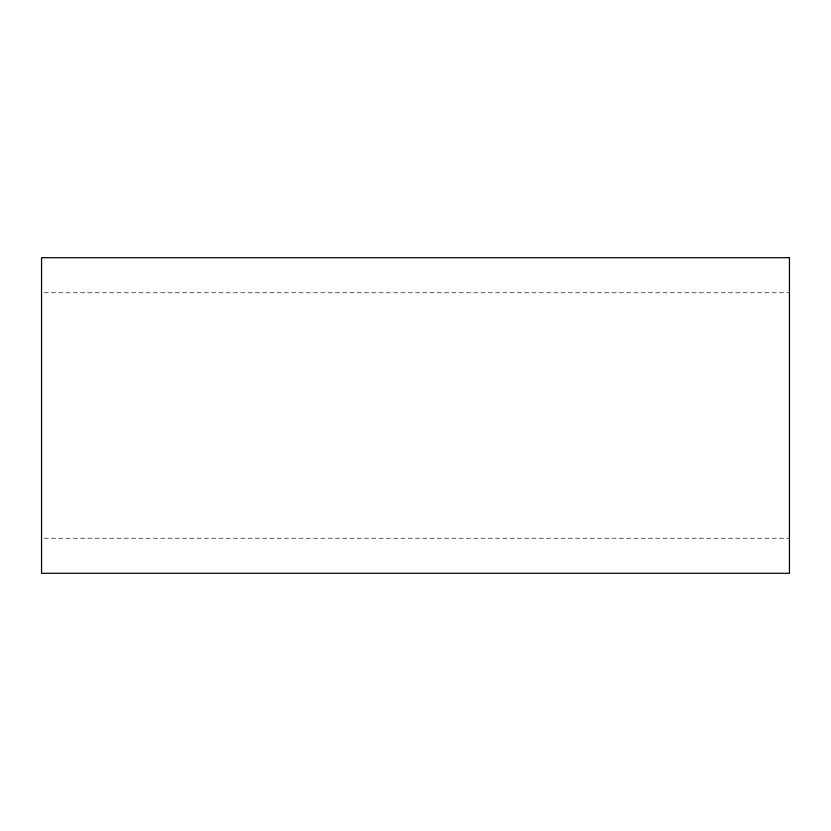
<?xml version="1.0" encoding="UTF-8"?>
<svg xmlns="http://www.w3.org/2000/svg" width="831" height="831" viewBox="0 0 831 831"><rect width="100%" height="100%" fill="white"/><g stroke="black" fill="none" stroke-linecap="round" stroke-linejoin="round"><path stroke-width="0.62" stroke-dasharray="4.16 3.12" d="M44.147 292.772L789.45 292.772M44.147 538.228L789.45 538.228"/><path stroke-width="1.25" d="M789.45 257.703L41.55 257.703L41.55 573.297L789.45 573.297L789.45 257.703"/></g></svg>
